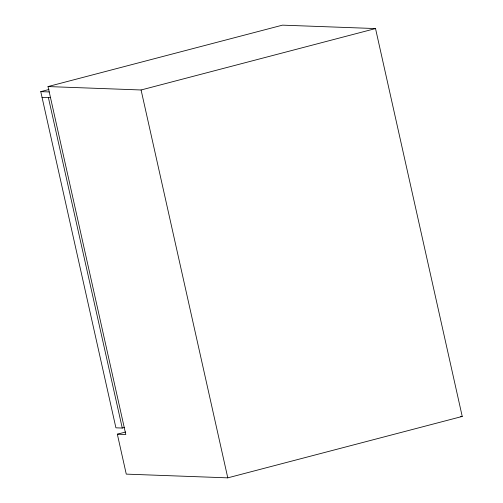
<?xml version="1.0" encoding="UTF-8"?>
<svg xmlns="http://www.w3.org/2000/svg" width="503" height="503" viewBox="0 0 503 503"><rect width="100%" height="100%" fill="white"/><g stroke="black" fill="none" stroke-linecap="round" stroke-linejoin="round"><path stroke-width="0.75" d="M117.337 434.196L125.8 434.504L48.024 86.56L282.472 25.15L375.527 28.564L462.232 416.44L227.784 477.85L126.266 474.122L117.337 434.196L125.687 432.008M124.537 427.456L122.26 428.053L115.916 427.82L40.768 91.64L48.954 89.496M48.024 86.56L141.085 89.98L375.527 28.564M40.768 91.64L49.231 91.948M42.045 97.343L50.507 97.657M460.666 416.383L462.232 416.44M141.085 89.98L227.784 477.85M48.389 97.576L122.26 428.053"/></g></svg>
